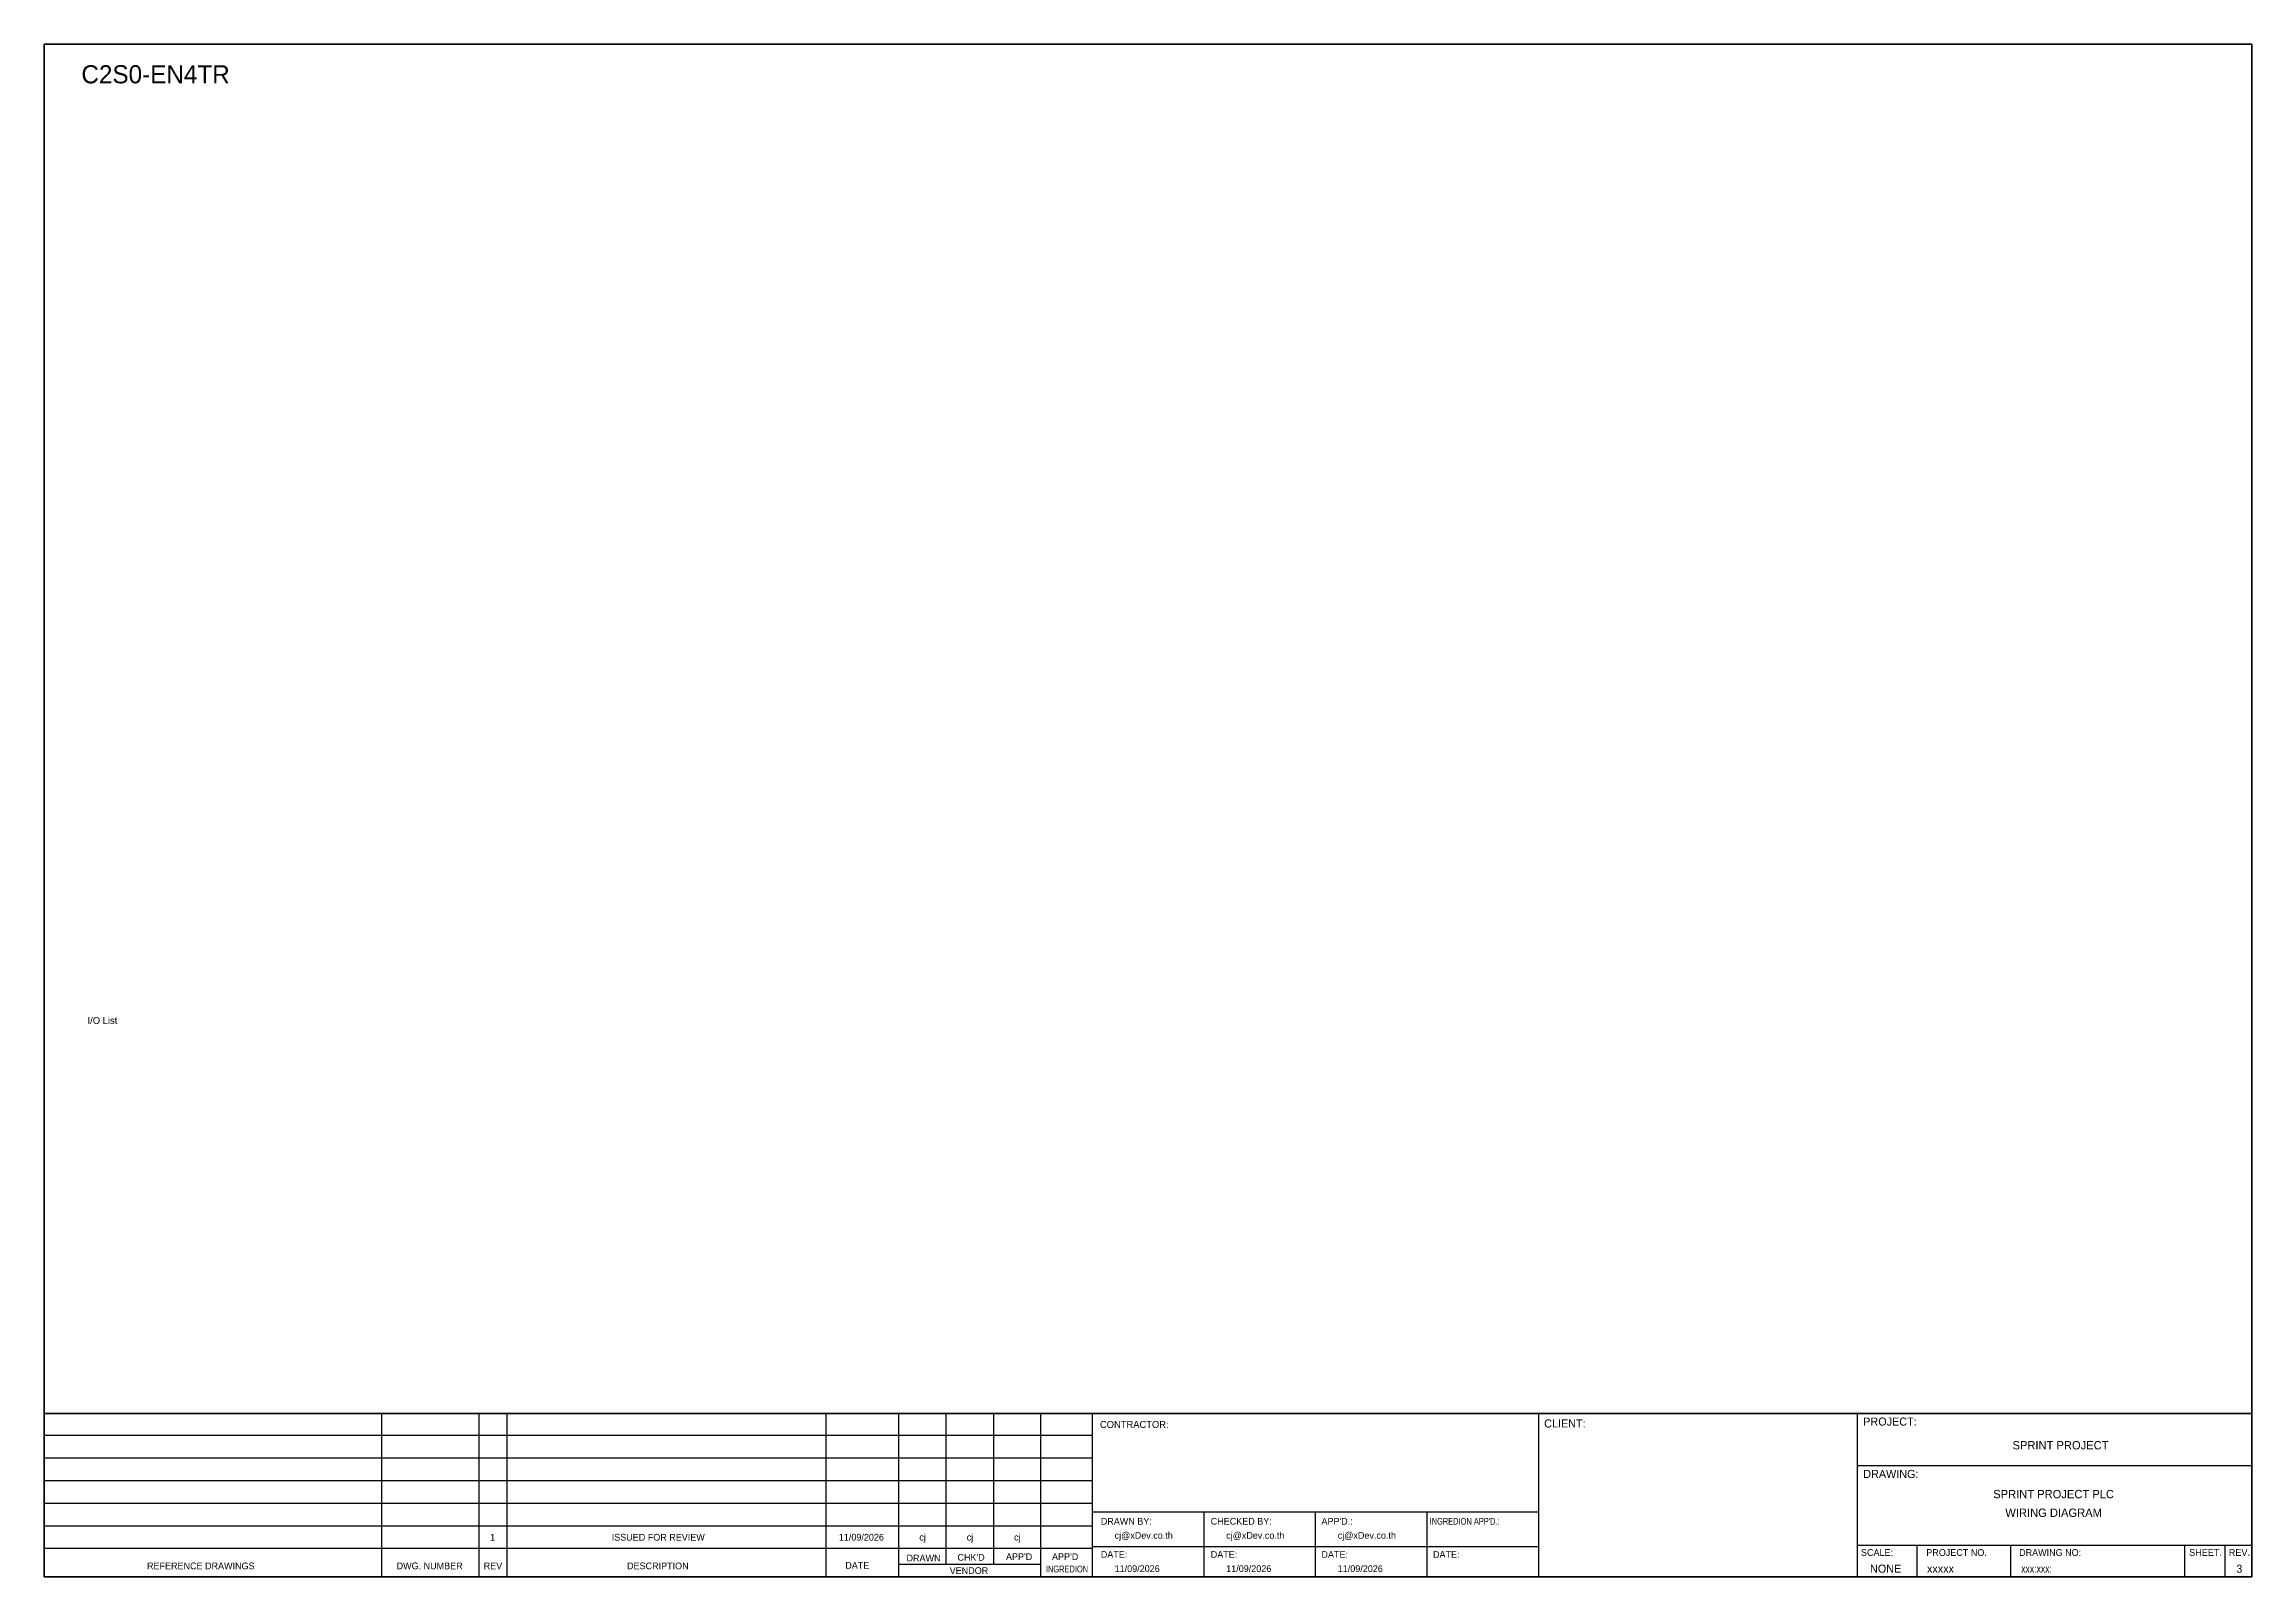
# Model space of a CAD drawing. Header units: metres. Extents: x 0 to 20667, y -39055 to 2704.
# Drawn here: x 12580 to 16473, y -6008 to -3304 of the extents above; entities that cross this region are included whole.
import ezdxf
from ezdxf.enums import TextEntityAlignment as Align

# ---------------------------------------------------------------- set-up
doc = ezdxf.new("R2010")
doc.units = ezdxf.units.M

msp = doc.modelspace()

# ---------------------------------------------------------------- linework, layer by layer
at = {"color": 4}
for p, q in [((15882.2, -5952.3), (15882.2, -6008.4)), ((16047.5, -5952.3), (16047.5, -6008.4))]:
    msp.add_line(p, q, dxfattribs=at)
at = {"color": 4, "ltscale": 0.5}
for p, q in [((16354.6, -5952.3), (16354.6, -6008.4)), ((16354.6, -5952.3), (16354.6, -6008.4)), ((16425.8, -5952.3), (16425.8, -6008.4)), ((16425.8, -5952.3), (16425.8, -6008.4))]:
    msp.add_line(p, q, dxfattribs=at)
at = {"layer": 'GT_1', "color": 4}
for p, q in [((13175.3, -6008.4), (13175.3, -5720.3)), ((13347.2, -6008.4), (13347.2, -5720.3)), ((13396.3, -6008.4), (13396.3, -5720.3)), ((13959, -6008.4), (13959, -5720.3)), ((14087.3, -6008.4), (14087.3, -5720.3)), ((14170.9, -5986.6), (14170.9, -5720.3)), ((14254.4, -5986.6), (14254.4, -5720.2)), ((14337.7, -6008.4), (14337.7, -5720.3)), ((14428.7, -6008.4), (14428.7, -5720.3)), ((15215.7, -6008.4), (15215.7, -5720.3)), ((15778, -6008.4), (15778, -5720.3)), ((15778, -6008.4), (15778, -5720.3)), ((15778, -6008.4), (15778, -5720.3)), ((14428.7, -5759.1), (12579.9, -5759.1)), ((14428.7, -5798.9), (12579.9, -5798.9)), ((14428.7, -5838.8), (12579.9, -5838.8)), ((14428.7, -5878.8), (12579.9, -5878.8)), ((15215.7, -5894.1), (14428.7, -5894.1)), ((14625.5, -6008.4), (14625.5, -5894.1)), ((14822.2, -6008.4), (14822.2, -5894.1)), ((15019, -6008.4), (15019, -5894.1)), ((14428.7, -5918.7), (12579.9, -5918.7)), ((15215.7, -5955.6), (14428.7, -5955.6)), ((15778, -5952.3), (16473.2, -5952.3)), ((14428.6, -5958.6), (12579.9, -5958.6)), ((14337.7, -5986.6), (14087.3, -5986.6))]:
    msp.add_line(p, q, dxfattribs=at)
at = {"layer": 'HELPPOINT', "color": 4, "lineweight": 35}
for p, q in [((12579.9, -6008.4), (12579.9, -3304.2)), ((12579.9, -3304.2), (16473.2, -3304.2)), ((12579.9, -6008.4), (12579.9, -3304.2)), ((12579.9, -3304.2), (16473.2, -3304.2)), ((16473.2, -3304.2), (16473.2, -6008.4)), ((16473.2, -3304.2), (16473.2, -6008.4)), ((16473.2, -6008.4), (12579.9, -6008.4)), ((16473.2, -6008.4), (12579.9, -6008.4))]:
    msp.add_line(p, q, dxfattribs=at)
at = {"layer": 'HELPPOINT', "color": 4}
for p, q in [((15778, -5811.8), (16473.2, -5811.8)), ((15778, -5811.8), (16473.2, -5811.8)), ((15778, -5952.3), (16473.2, -5952.3))]:
    msp.add_line(p, q, dxfattribs=at)
at = {"layer": 'MEMBER', "color": 4, "lineweight": 35}
msp.add_line((12579.9, -5720.3), (16473.2, -5720.3), dxfattribs=at)
msp.add_line((12579.9, -5720.3), (16473.2, -5720.3), dxfattribs=at)
at = {"layer": 'MEMBER', "color": 4}
for p, q in [((15778, -5811.8), (16473.2, -5811.8)), ((15778, -5811.8), (16473.2, -5811.8)), ((15778, -5952.3), (16473.2, -5952.3)), ((15778, -5952.3), (16473.2, -5952.3))]:
    msp.add_line(p, q, dxfattribs=at)

# ---------------------------------------------------------------- texts
at = {"color": 2}
msp.add_text('C2S0-EN4TR', height=32, dxfattribs=at).set_placement((12645.6, -3373.4))
at = {"color": 4, "ltscale": 100}
for s, p in [('SPRINT PROJECT', (16135.8, -5776.2)), ('SPRINT PROJECT PLC', (16123.6, -5862.4)), ('WIRING DIAGRAM', (16123.6, -5895.3))]:
    msp.add_text(s, height=14.693, dxfattribs=at).set_placement(p, align=Align.MIDDLE_CENTER)
at = {"layer": 'GT_1', "color": 4}
for s, p in [('CLIENT:', (15225.2, -5744.9)), ('PROJECT:', (15787.9, -5741.6)), ('DRAWING:', (15787.9, -5834))]:
    msp.add_text(s, height=14.25, dxfattribs=at).set_placement(p)
at = {"layer": 'MEMBER', "color": 4, "ltscale": 0.8}
for s, height, p in [('I/O List', 12.35, (12656.5, -5032.9)), ('CONTRACTOR:', 12.35, (14441.8, -5745.7)), ('DRAWN BY:', 11.88, (14443.3, -5916.3)), ('CHECKED BY:', 11.875, (14637.2, -5916.3)), ("APP'D.:", 11.88, (14832.4, -5916.3)), ('cj@xDev.co.th', 11.875, (14467.7, -5941.2)), ('cj@xDev.co.th', 11.875, (14664.5, -5941.2)), ('cj@xDev.co.th', 11.875, (14861.2, -5941.2)), ('REFERENCE DRAWINGS', 11.875, (12761.3, -5995)), ('DWG. NUMBER', 11.875, (13201.5, -5995)), ('REV', 11.88, (13355, -5995)), ('DESCRIPTION', 11.875, (13607.9, -5995)), ('DATE', 11.88, (13992.7, -5994.2)), ('DRAWN', 11.88, (14100.7, -5981.2)), ('VENDOR', 11.88, (14176.8, -6003.3)), ("CHK'D", 11.88, (14190.5, -5979.9)), ("APP'D", 11.88, (14276.1, -5978.8)), ("APP'D", 11.88, (14357.3, -5978.8)), ('DATE:', 11.88, (14443.3, -5974.8)), ('11/09/2026', 11.88, (14467.7, -5999.9)), ('DATE:', 11.88, (14637.2, -5974.8)), ('11/09/2026', 11.88, (14664.5, -5999.9)), ('DATE:', 11.88, (14832.4, -5974.8)), ('11/09/2026', 11.88, (14861.2, -5999.9)), ('DATE:', 11.88, (15029.2, -5974.8)), ('SCALE:', 11.88, (15783.9, -5971.4)), ('NONE', 14.23, (15799.9, -6001.1)), ('PROJECT NO.', 11.875, (15899.1, -5971.4)), ('xxxxx', 14.23, (15900.3, -6001.1)), ('DRAWING NO:', 11.875, (16062.8, -5971.4)), ('SHEET.', 12, (16362.6, -5971.4)), ('REV.', 12, (16432.5, -5971.4))]:
    msp.add_text(s, height=height, dxfattribs=at).set_placement(p)
at = {"layer": 'MEMBER', "color": 4, "ltscale": 0.8, "width": 0.8}
for s, height, p in [("INGREDION APP'D.:", 11.875, (15023.2, -5916.3)), ('INGREDION', 11.88, (14346.5, -6000.5)), ('xxx:xxx:', 14.23, (16066.5, -6001.1))]:
    msp.add_text(s, height=height, dxfattribs=at).set_placement(p)
at = {"layer": 'MEMBER', "color": 4, "ltscale": 0.8}
for s, height, p in [('1', 11.9, (13370.8, -5938.5)), ('ISSUED FOR REVIEW', 11.875, (13662.9, -5938.5)), ('11/09/2026', 11.88, (14021.1, -5938.5)), ('cj', 11.88, (14129, -5938.5)), ('cj', 11.88, (14212.6, -5938.5)), ('cj', 11.88, (14296.1, -5938.5))]:
    msp.add_text(s, height=height, dxfattribs=at).set_placement(p, align=Align.MIDDLE_CENTER)
msp.add_text('3', height=14.2, dxfattribs=at).set_placement((16451.1, -6001.1), align=Align.CENTER)

doc.saveas('drawing.dxf')
